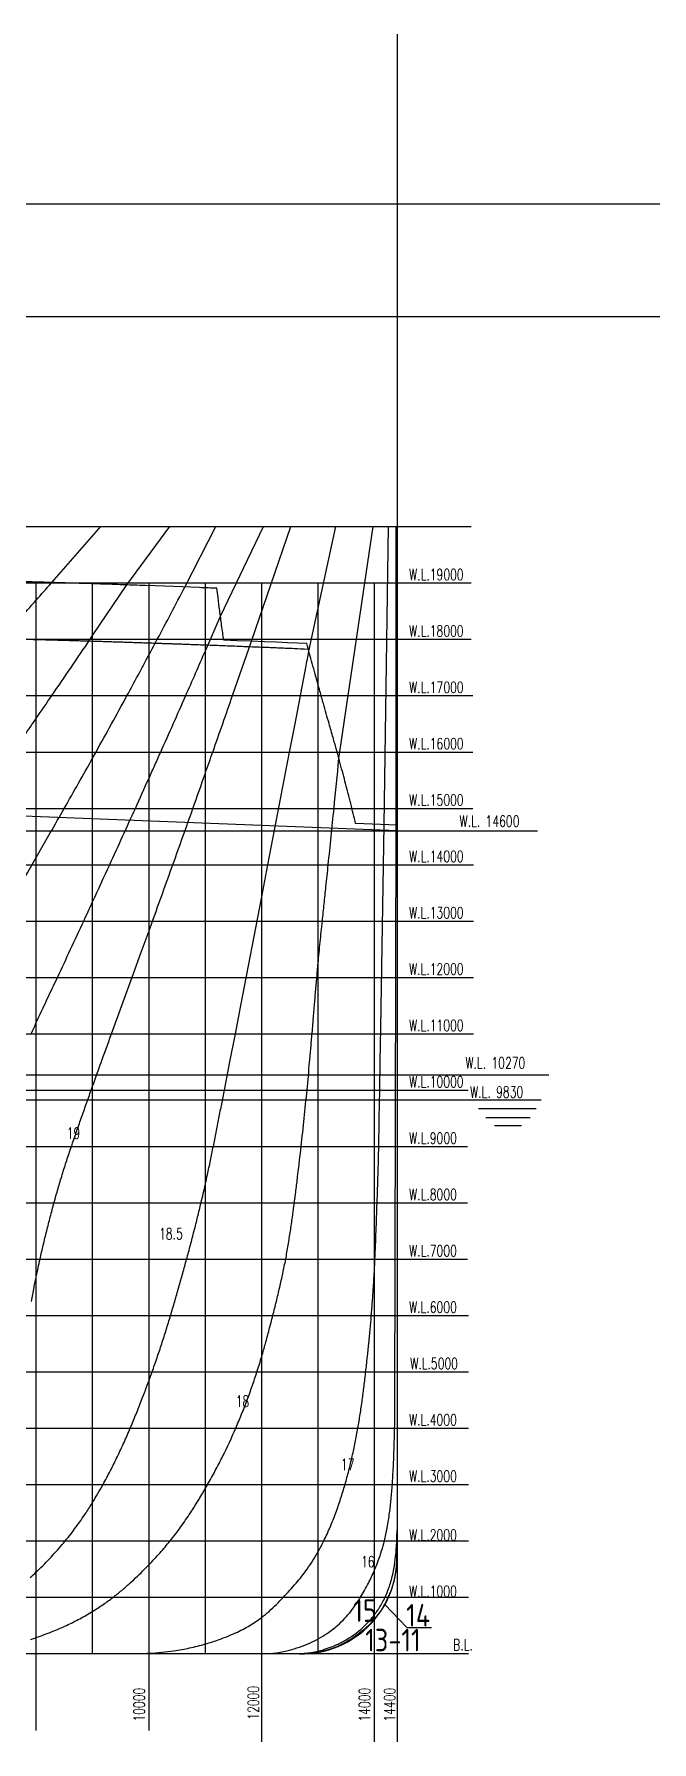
# Model space of a CAD drawing. Extents: x -990827 to -799530, y -79356 to 40656.
# Drawn here: x -884034 to -873076, y -22646 to 7660 of the extents above; entities that cross this region are included whole.
import ezdxf

# ---------------------------------------------------------------- set-up
doc = ezdxf.new("R2010")
doc.units = 0
doc.header["$MEASUREMENT"] = 0
for name, color, linetype in [('CLOUND1', 7, 'Continuous'), ('grid', 7, 'Continuous'), ('sta', 7, 'Continuous')]:
    doc.layers.add(name, color=color, linetype=linetype)
doc.styles.add('ROMANS', font='romans.shx', dxfattribs={"width": 0.7, "height": 125})
doc.styles.get("Standard").update_dxf_attribs({"font": 'gbenor.shx', "bigfont": 'gbcbig.shx'})

msp = doc.modelspace()

# ---------------------------------------------------------------- linework, layer by layer
at = {"color": 251}
for p, q in [((-877596.4, 7659.7), (-877596.4, -22645.8)), ((-907723.7, -1079.8), (-876278.4, -1079.8)), ((-907723.7, -2079.8), (-876278.4, -2079.8)), ((-907723.7, -3079.8), (-876278.4, -3079.8)), ((-907723.7, -4079.8), (-876249.4, -4079.8)), ((-907723.7, -5079.8), (-876249.4, -5079.8)), ((-907723.7, -6079.8), (-876249.4, -6079.8)), ((-907723.7, -7079.8), (-876238.4, -7079.8)), ((-907723.7, -8079.8), (-876238.4, -8079.8)), ((-907723.7, -9079.8), (-876238.4, -9079.8)), ((-907723.7, -10079.8), (-876238.4, -10079.8)), ((-907723.7, -11079.8), (-876333.9, -11079.8)), ((-907723.7, -12079.8), (-876343.4, -12079.8)), ((-907723.7, -14079.8), (-876343.4, -14079.8)), ((-907723.7, -15079.8), (-876331.4, -15079.8)), ((-907723.7, -16079.8), (-876331.4, -16079.8)), ((-907723.7, -17079.8), (-876331.4, -17079.8)), ((-907723.7, -18079.8), (-876331.4, -18079.8)), ((-907723.7, -19079.8), (-876331.4, -19079.8)), ((-907723.7, -20079.8), (-876331.4, -20079.8)), ((-907723.7, -21079.8), (-876331.4, -21079.8))]:
    msp.add_line(p, q, dxfattribs=at)
msp.add_line((-799529.8, 4644.3), (-990827, 4644.3))
at = {"color": 151}
msp.add_line((-877596.4, -6379.8), (-877596.4, -19293.9), dxfattribs=at)
at = {"color": 6}
msp.add_lwpolyline([(-801529.8, 2644.3), (-988762.3, 2644.3)], dxfattribs=at)
at = {"color": 151}
for points in [[(-884304.3, -2730.8, -0.000625), (-883996.4, -2382.6, -0.0004254), (-883727.5, -2079.8), (-883720.6, -2072)], [(-884203.3, -4780.3, 0.0005477), (-883996.4, -4480.7, 0.0007734), (-883721.1, -4079.8, 0.0009069), (-883380.4, -3580, 0.0007041), (-883041.7, -3079.8), (-882996.4, -3012.7), (-882390.3, -2114.4)], [(-884381.2, -7624.4, -0.0001614), (-884121.2, -7169.3), (-883996.4, -6951), (-883747.6, -6515.5, 0.0005068), (-883499.4, -6079.8, 0.0007457), (-883246.8, -5633.9, 0.0014619), (-882996.4, -5187.5), (-882936.6, -5079.8, 0.001261), (-882660.8, -4580.1, 0.0011014), (-882387.8, -4079.8, 0.0007433), (-882191.6, -3717.1, 0.0005562), (-881996.4, -3354.2, 0.0001924), (-881923, -3217, 0.0003631), (-881849.7, -3079.8, 0.0026316), (-881361.3, -2152.2)], [(-884087.9, -10079.8, -0.0009529), (-883996.4, -9880.8, -0.0007252), (-883926.6, -9730.2, -0.0004776), (-883856.4, -9579.8, -0.0004184), (-883774.4, -9404.9, -0.0000915), (-883692.2, -9230.2), (-883621.6, -9079.8, 0.0012328), (-883154.8, -8079.8, 0.0004402), (-882996.4, -7737.7, 0.0008754), (-882694.1, -7079.8, 0.0006078), (-882466.4, -6580.2, 0.0003569), (-882239.4, -6079.8, 0.0003234), (-881996.4, -5542.2, 0.0002436), (-881892.3, -5311.2, 0.0004245), (-881788.4, -5079.8, 0.0009516), (-881565.9, -4580.6, 0.0008207), (-881344.9, -4079.8, 0.0011234), (-880996.4, -3281.9), (-880729.7, -2667.4)], [(-884102.8, -19731.6, 0.0041603), (-883996.4, -19631.2, 0.0010443), (-883969.8, -19605.6, 0.0012139), (-883943.3, -19579.8, 0.0123446), (-883706.6, -19337, 0.0150632), (-883482.2, -19079.8, 0.0137184), (-883293.1, -18836.1, 0.0121888), (-883114.6, -18579.8, 0.0040662), (-883054.9, -18487.9, 0.0038359), (-882996.4, -18394.5, 0.006065), (-882903.1, -18238.9, 0.0055006), (-882812.7, -18079.8, 0.0078751), (-882681.1, -17833.2, 0.006811), (-882555.3, -17579.8, 0.0060575), (-882440.3, -17332.4, 0.0051716), (-882329.7, -17079.8, 0.0046123), (-882226.9, -16831.8, 0.0038743), (-882127.4, -16579.8, 0.0024423), (-882061.3, -16406.1, 0.0020803), (-881996.4, -16230.8, 0.0017674), (-881941.9, -16079.8, 0.0031515), (-881854.9, -15831.4, 0.0037381), (-881770.6, -15579.8, 0.0035443), (-881691.4, -15331.3, 0.0025926), (-881614.6, -15079.8, 0.0021165), (-881541.1, -14830.6, 0.0013007), (-881469, -14579.8, 0.0011789), (-881398.6, -14330.5, 0.00155), (-881329.3, -14079.8, 0.0017279), (-881262.2, -13830.8, 0.0021197), (-881196.6, -13579.8, 0.0022226), (-881133.9, -13330.9, 0.0023824), (-881073.1, -13079.8, 0.0031997), (-880996.4, -12746.8, 0.0015564), (-880959.7, -12579.8, 0.0020942), (-880906.7, -12330.7, 0.0014229), (-880855.2, -12079.8, 0.0010962), (-880805.2, -11830.2, 0.0005499), (-880756, -11579.8, 0.0003311), (-880707.3, -11329.9, 0.0000496), (-880658.7, -11079.8), (-880561.8, -10579.8), (-880465.1, -10079.8), (-880368.7, -9579.8), (-879996.4, -7648.7), (-879886.8, -7079.8), (-879502, -5079.8), (-879405.9, -4580, 0.0002665), (-879310, -4079.8, 0.0005289), (-879215.2, -3580.7, 0.0007513), (-879160.5, -3288.7)], [(-884082.9, -14828.5, -0.0038129), (-884036.3, -14579.8, -0.0017443), (-884016.7, -14480.9, -0.0016071), (-883996.4, -14382.7, -0.0023221), (-883963.9, -14230.6, -0.0017656), (-883930.3, -14079.8, -0.0026568), (-883872, -13828.6, -0.0024054), (-883811.7, -13579.8, -0.0025834), (-883748, -13328.4, -0.0034202), (-883681.9, -13079.8, -0.0038647), (-883611, -12827.8, -0.0044623), (-883536.6, -12579.8, -0.0043542), (-883456.3, -12328.1, -0.0027216), (-883373.2, -12079.8, -0.0019844), (-883286.7, -11829.2, -0.0006013), (-883199.2, -11579.8, -0.0003443), (-883110.8, -11329.6, -0.0006278), (-883022, -11079.8), (-882996.4, -11008.2, -0.0008284), (-882842.4, -10579.8, -0.0003142), (-882751.8, -10329.7, -0.0002849), (-882661, -10079.9), (-882479.1, -9579.8), (-882271.4, -9008.6), (-882133.8, -8630.4, 0.0002574), (-881996.4, -8252), (-881934.1, -8079.8, 0.0007236), (-881574.1, -7079.8, 0.0007401), (-881217.4, -6079.8, 0.0005844), (-880996.4, -5455.3, 0.0004147), (-880864.5, -5079.8, 0.0007968), (-880515.7, -4079.8), (-880180.5, -3114.1)], [(-884099.4, -20829.8, 0.0035384), (-883996.4, -20794.7, 0.0107845), (-883714.7, -20689.6, 0.0142649), (-883460.3, -20579.8, 0.0147664), (-883223, -20460.7, 0.0143278), (-882996.4, -20329.8, 0.0123135), (-882810.8, -20209, 0.0132767), (-882632.9, -20079.8, 0.0114216), (-882481.3, -19957.8, 0.0090998), (-882335, -19829.8, 0.0074056), (-882203.1, -19706.5, 0.0053911), (-882074.3, -19579.8, 0.0015498), (-882035.2, -19540.3, 0.001763), (-881996.4, -19500.5, 0.0098871), (-881805, -19294.9, 0.0126753), (-881622.2, -19079.8, 0.013757), (-881435.9, -18835.6, 0.0110082), (-881260.2, -18579.8, 0.0079217), (-881125.8, -18367.5, 0.006324), (-880996.4, -18149.6, 0.0018611), (-880956.5, -18079.8, 0.0065428), (-880820.7, -17832.8, 0.0067752), (-880690.3, -17579.8, 0.0132804), (-880457.5, -17079.8, 0.0064116), (-880354, -16832.6, 0.0062253), (-880255.6, -16579.8, 0.005918), (-880166.1, -16332.4, 0.0057568), (-880081.4, -16079.8, 0.0060707), (-879996.4, -15804.9, 0.0023237), (-879963.8, -15692.8, 0.0018932), (-879932, -15579.8, 0.0035056), (-879864.8, -15331, 0.0018757), (-879799.8, -15079.8, 0.001909), (-879737.4, -14831.1, 0.0036792), (-879677.5, -14579.8, 0.0043743), (-879622.5, -14332.2, 0.0057274), (-879571.9, -14079.8, 0.0054326), (-879527.9, -13832, 0.0038557), (-879488, -13579.8, 0.0030847), (-879452.1, -13331, 0.001789), (-879418.4, -13079.8, 0.0013932), (-879386.5, -12830.4, 0.0011124), (-879355.7, -12579.8, 0.0020065), (-879297.6, -12079.8, 0.0019743), (-879243.4, -11579.8, 0.001989), (-879193.3, -11079.8, 0.001873), (-879147.1, -10579.8, 0.0008088), (-879125.4, -10330.1, 0.0004422), (-879104.2, -10079.8), (-879085.6, -9857.8, 0.0001821), (-879074, -9718.8, -0.0000975), (-879062.4, -9579.8, -0.0004901), (-879041.1, -9329.5, -0.000977), (-879019.1, -9079.8, -0.0010528), (-878996.4, -8834.6, -0.0014292), (-878959.7, -8456.4, -0.0007954), (-878921.4, -8079.8, -0.0004451), (-878889.5, -7774.3, 0.0000438), (-878857.4, -7469), (-878836.9, -7274.5, 0.0001092), (-878816.5, -7079.8, 0.0011777), (-878714.3, -6079.8, 0.0011363), (-878628.2, -5196.8)], [(-891996.4, -21079.8), (-882331.1, -21079.8, 0.0053127), (-882156.6, -21078, 0.0071128), (-881996.4, -21072.3, 0.011327), (-881770.5, -21055.9, 0.0124934), (-881554, -21029.8, 0.0167631), (-881276.8, -20979.8, 0.008745), (-881134.6, -20946.6, 0.0088261), (-880996.4, -20909.2, 0.0079979), (-880872.7, -20871.1, 0.0076665), (-880752, -20829.8, 0.0207297), (-880461.8, -20711.7, 0.0270996), (-880209.8, -20579.8, 0.0137442), (-880100.5, -20510.7, 0.0152534), (-879996.4, -20436.1, 0.009866), (-879931, -20384.1, 0.0083191), (-879867.7, -20329.8, 0.0149341), (-879737.8, -20207.6, 0.0066809), (-879613.3, -20079.8, 0.0051902), (-879498.7, -19956.5, 0.0085085), (-879387.3, -19829.8, 0.0094231), (-879287.1, -19707.3, 0.0120674), (-879191.7, -19579.8, 0.0140576), (-879090.6, -19428.8, 0.0125679), (-878996.4, -19270.6, 0.0069268), (-878945.2, -19176.3, 0.0063486), (-878896, -19079.8, 0.0145375), (-878784, -18835.3, 0.0116157), (-878682.7, -18579.8, 0.0098942), (-878597.2, -18333.7, 0.0084915), (-878519.3, -18079.8, 0.0076098), (-878452.2, -17832.9, 0.006914), (-878391.2, -17579.8, 0.0063492), (-878338.6, -17332.5, 0.0057603), (-878291.1, -17079.8, 0.0051803), (-878250.1, -16831.9, 0.004151), (-878213.2, -16579.8, 0.003535), (-878180.8, -16331.2, 0.0024187), (-878151, -16079.8, 0.0020639), (-878123.7, -15830.7, 0.0018232), (-878098.3, -15579.8, 0.0034984), (-878052.9, -15079.8, 0.0019077), (-878033, -14830.9, 0.002556), (-878015.2, -14579.8, 0.0034227), (-877996.4, -14262, 0.0009166), (-877991.9, -14171.1, 0.0007519), (-877987.6, -14079.8, 0.0016404), (-877977.1, -13830.3, 0.0004813), (-877967.6, -13579.8, 0.0002526), (-877958.5, -13330, 0.0003138), (-877949.7, -13079.8, 0.0004658), (-877941.2, -12830.1, 0.0007718), (-877933.3, -12579.8, 0.0008802), (-877926.3, -12330.3, 0.0011422), (-877920.3, -12079.8, 0.0010198), (-877915.4, -11830.1, 0.000278), (-877911.1, -11579.8), (-877902.7, -11079.8), (-877894.5, -10579.8), (-877884.5, -9971.7), (-877826.3, -6370.6)], [(-891996.4, -21079.8), (-879937.2, -21079.8, 0.0458803), (-879668.9, -21055.1, 0.0141527), (-879551, -21029.8, 0.0182443), (-879374.9, -20979.8, 0.0203249), (-879189.1, -20911.2, 0.0227438), (-879016.1, -20829.8), (-878996.4, -20819.3, 0.023667), (-878837.1, -20723, 0.0331979), (-878651.5, -20579.8, 0.0254522), (-878521.3, -20452.4, 0.0191529), (-878416.5, -20329.8, 0.0163399), (-878326.5, -20208.1, 0.0132176), (-878243, -20079.8, 0.0110456), (-878171.2, -19957, 0.0092305), (-878103.7, -19829.8, 0.0078596), (-878048.5, -19716.7, 0.0086292), (-877996.4, -19600.4), (-877987.7, -19579.8, 0.0112882), (-877928.9, -19430.3, 0.0269591), (-877821, -19079.8, 0.015918), (-877770.9, -18847.7, 0.0121901), (-877728.6, -18579.8, 0.0088706), (-877701.2, -18341.2, 0.0066393), (-877679.3, -18079.8, 0.0049054), (-877664.8, -17839.5, 0.0030636), (-877653.2, -17579.8, 0.0048228), (-877638.9, -17079.8, 0.0020067), (-877635.9, -16876.8, 0.0022685), (-877634.5, -16672.1), (-877613.9, -6379.1)], [(-891996.4, -21079.8), (-879397.5, -21079.8, 0.020463), (-879243.4, -21073.5, 0.0374999), (-878996.4, -21034.5), (-878977.3, -21029.8, 0.014417), (-878882.5, -21003.4, 0.0099072), (-878811.8, -20979.8, 0.0209009), (-878664.7, -20920.6, 0.0278561), (-878490.4, -20829.8, 0.0598664), (-878165.2, -20579.8, 0.0275063), (-878036.1, -20438.6, 0.0091349), (-877996.4, -20388.3, 0.0101895), (-877953.9, -20329.8, 0.0100339), (-877914.4, -20270.6, 0.0314276), (-877808.9, -20079.8, 0.0211737), (-877751, -19943, 0.0162001), (-877712.8, -19829.8, 0.015331), (-877681.1, -19711.7, 0.0129772), (-877653.5, -19579.8, 0.0187997), (-877621.1, -19353.2, 0.0153025), (-877600.8, -19079.8, 0.0050421), (-877597.6, -18983.5, 0.0057915), (-877596.4, -18885)], [(-879418.5, -21079.8, 0.4417193), (-877597.3, -19347.7)]]:
    msp.add_lwpolyline(points, format="xyb", dxfattribs=at)
for points in [[(-884648.1, -21079.4), (-882380.3, -21078.9), (-880852.5, -21078.2), (-879916.8, -21077.3), (-879425.2, -21076.1), (-879229.6, -21074.7), (-879181.9, -21073), (-879158.9, -21071.1), (-879136.1, -21069), (-879113.8, -21066.7), (-879092.2, -21064.3), (-879071.5, -21061.9), (-879052.2, -21059.5), (-879034.3, -21057.2), (-879018.3, -21055), (-879004.2, -21053), (-878991.9, -21051.2), (-878981.1, -21049.5), (-878971.7, -21047.9), (-878963.2, -21046.3), (-878955.6, -21044.9), (-878948.5, -21043.4), (-878941.6, -21042), (-878934.8, -21040.5), (-878927.9, -21038.9), (-878920.7, -21037.3), (-878913.1, -21035.5), (-878905, -21033.5), (-878896.2, -21031.2), (-878886.6, -21028.7), (-878875.9, -21025.9), (-878864.3, -21022.6), (-878851.8, -21019.2), (-878838.8, -21015.5), (-878825.7, -21011.7), (-878812.6, -21007.9), (-878799.9, -21004.2), (-878788, -21000.6), (-878777.1, -20997.3), (-878767.4, -20994.4), (-878758.9, -20991.7), (-878751.4, -20989.3), (-878744.7, -20987.1), (-878738.6, -20985.1), (-878733, -20983.2), (-878727.8, -20981.3), (-878722.6, -20979.5), (-878717.4, -20977.6), (-878711.7, -20975.4), (-878705.1, -20972.8), (-878697.1, -20969.4), (-878687.3, -20965.1), (-878675.2, -20959.7), (-878660.5, -20952.8), (-878642.6, -20944.3), (-878621.3, -20934), (-878596.8, -20921.9), (-878569.5, -20908), (-878539.8, -20892.4), (-878508.1, -20875.1), (-878474.8, -20856.2), (-878440.2, -20835.6), (-878404.9, -20813.5), (-878369.1, -20789.9), (-878333.5, -20765.4), (-878298.7, -20740.6), (-878265.2, -20716.1), (-878233.8, -20692.5), (-878204.9, -20670.4), (-878179.2, -20650.4), (-878157.3, -20633.2), (-878139.6, -20619.2), (-878125.7, -20608), (-878114.9, -20599.3), (-878106.7, -20592.4), (-878100.5, -20586.9), (-878095.6, -20582.4), (-878091.5, -20578.3), (-878087.4, -20574.2), (-878083, -20569.6), (-878078.2, -20564.6), (-878072.9, -20559.2), (-878067.5, -20553.4), (-878061.7, -20547.3), (-878055.8, -20541), (-878049.9, -20534.6), (-878043.8, -20528.1), (-878037.8, -20521.5), (-878031.7, -20514.7), (-878025.4, -20507.5), (-878018.7, -20499.7), (-878011.6, -20491.2), (-878003.8, -20481.8), (-877995.3, -20471.4), (-877986, -20459.6), (-877975.8, -20446.6), (-877964.8, -20432.4), (-877953.4, -20417.5), (-877941.8, -20402.2), (-877930.3, -20386.9), (-877919.1, -20371.9), (-877908.5, -20357.5), (-877898.8, -20344.1), (-877890, -20332), (-877882.2, -20320.7), (-877874.9, -20310), (-877868, -20299.3), (-877861.1, -20288.2), (-877854, -20276.4), (-877846.5, -20263.4), (-877838.2, -20248.7), (-877829, -20232.1), (-877819.1, -20213.8), (-877808.6, -20194.2), (-877797.8, -20173.6), (-877786.8, -20152.4), (-877776, -20131), (-877765.4, -20109.7), (-877755.3, -20088.8), (-877746, -20068.8), (-877737.3, -20049.5), (-877729.2, -20031), (-877721.7, -20013.1), (-877714.7, -19995.8), (-877708.2, -19979.1), (-877702, -19962.8), (-877696.3, -19947), (-877690.8, -19931.6), (-877685.6, -19916.5), (-877680.7, -19901.8), (-877676.1, -19887.5), (-877671.7, -19873.5), (-877667.5, -19859.9), (-877663.6, -19846.6), (-877659.9, -19833.7), (-877656.4, -19821.2), (-877653, -19808.9), (-877649.9, -19796.5), (-877646.8, -19784), (-877643.7, -19771.1), (-877640.8, -19757.6), (-877637.8, -19743.4), (-877634.8, -19728.3), (-877631.7, -19712.2), (-877628.6, -19695), (-877625.5, -19676.8), (-877622.4, -19657.8), (-877619.4, -19638), (-877616.5, -19617.5), (-877613.7, -19596.3), (-877611.1, -19574.5), (-877608.6, -19552.1), (-877606.3, -19528.1), (-877604.3, -19501.6), (-877602.4, -19471.4), (-877600.6, -19436.6), (-877599.1, -19396.1), (-877597.7, -19348.9), (-877596.4, -19293.9)], [(-884647.8, -21079.4), (-882379.5, -21078.9), (-880851.2, -21078.1), (-879915, -21077.2), (-879422.9, -21076), (-879226.9, -21074.5), (-879179, -21072.8), (-879156, -21070.9), (-879133.3, -21068.8), (-879111.2, -21066.6), (-879089.9, -21064.2), (-879069.6, -21061.8), (-879050.6, -21059.5), (-879033.2, -21057.2), (-879017.5, -21055), (-879003.6, -21053), (-878991.5, -21051.2), (-878980.9, -21049.5), (-878971.6, -21047.9), (-878963.2, -21046.3), (-878955.6, -21044.9), (-878948.4, -21043.4), (-878941.6, -21042), (-878934.8, -21040.5), (-878927.9, -21039), (-878920.7, -21037.3), (-878913.1, -21035.5), (-878905, -21033.5), (-878896.2, -21031.2), (-878886.5, -21028.7), (-878875.9, -21025.9), (-878864.3, -21022.6), (-878851.8, -21019.2), (-878838.8, -21015.5), (-878825.6, -21011.7), (-878812.6, -21007.9), (-878799.9, -21004.2), (-878788, -21000.6), (-878777.1, -20997.3), (-878767.4, -20994.4), (-878758.9, -20991.7), (-878751.4, -20989.3), (-878744.7, -20987.1), (-878738.6, -20985.1), (-878733, -20983.2), (-878727.8, -20981.3), (-878722.6, -20979.5), (-878717.4, -20977.6), (-878711.7, -20975.4), (-878705.1, -20972.8), (-878697.1, -20969.4), (-878687.3, -20965.1), (-878675.2, -20959.7), (-878660.5, -20952.8), (-878642.6, -20944.3), (-878621.3, -20934), (-878596.8, -20921.9), (-878569.3, -20907.9), (-878539.4, -20892.1), (-878507.4, -20874.4), (-878473.5, -20854.9), (-878438.2, -20833.6), (-878401.9, -20810.5), (-878364.9, -20785.7), (-878327.6, -20759.6), (-878290.8, -20732.6), (-878254.7, -20705.4), (-878220, -20678.5), (-878187.2, -20652.2), (-878156.9, -20627.2), (-878129.4, -20604), (-878105.2, -20582.9), (-878084.1, -20563.7), (-878065.4, -20546), (-878048.8, -20529.5), (-878033.9, -20513.9), (-878020.1, -20498.7), (-878007, -20483.6), (-877994.2, -20468.2), (-877981.3, -20452.3), (-877968.3, -20436), (-877955.4, -20419.6), (-877942.9, -20403.3), (-877930.7, -20387.4), (-877919.2, -20372), (-877908.5, -20357.5), (-877898.8, -20344.1), (-877890, -20332), (-877882.2, -20320.7), (-877874.9, -20310), (-877867.9, -20299.3), (-877861.1, -20288.2), (-877854, -20276.4), (-877846.4, -20263.4), (-877838.2, -20248.7), (-877829, -20232.1), (-877819.1, -20213.8), (-877808.6, -20194.2), (-877797.8, -20173.6), (-877786.8, -20152.4), (-877775.9, -20131), (-877765.3, -20109.7), (-877755.3, -20088.8), (-877745.9, -20068.8), (-877737.2, -20049.5), (-877729.1, -20031), (-877721.6, -20013.1), (-877714.7, -19995.8), (-877708.1, -19979.1), (-877702, -19962.9), (-877696.2, -19947), (-877690.8, -19931.6), (-877685.6, -19916.5), (-877680.7, -19901.8), (-877676.1, -19887.5), (-877671.7, -19873.6), (-877667.6, -19860.1), (-877663.7, -19847.1), (-877660, -19834.4), (-877656.6, -19822.1), (-877653.3, -19810.1), (-877650.2, -19798), (-877647.2, -19785.8), (-877644.2, -19773.2), (-877641.3, -19759.9), (-877638.3, -19745.9), (-877635.4, -19730.9), (-877632.3, -19714.6), (-877629.2, -19697.3), (-877626, -19678.9), (-877622.9, -19659.6), (-877619.8, -19639.5), (-877616.8, -19618.7), (-877614, -19597.2), (-877611.3, -19575.2), (-877608.8, -19552.5), (-877606.5, -19528.4), (-877604.3, -19501.7), (-877602.4, -19471.5), (-877600.7, -19436.6), (-877599.1, -19396.1), (-877597.7, -19348.9), (-877596.4, -19293.9)]]:
    msp.add_lwpolyline(points, dxfattribs=at)
at = {"layer": 'CLOUND1', "color": 1}
for p, q in [((-883720.6, -2072), (-882852.6, -1079.8)), ((-882390.3, -2114.4), (-881630.2, -1079.8)), ((-881361.3, -2152.2), (-880808.3, -1079.8)), ((-880729.7, -2667.4), (-879965.3, -1079.8)), ((-880180.5, -3114.1), (-879480.3, -1079.8)), ((-879160.5, -3288.7), (-878681.4, -1079.8)), ((-878628.2, -5196.8), (-878021, -1079.8)), ((-877826.3, -6370.7), (-877749.2, -1079.8)), ((-877613.9, -6379.1), (-877613.9, -1079.8))]:
    msp.add_line(p, q, dxfattribs=at)
at = {"layer": 'grid', "color": 2, "ltscale": 1200}
msp.add_line((-909222.2, -6479.8), (-875105.9, -6479.8), dxfattribs=at)
at = {"layer": 'grid', "color": 2}
msp.add_line((-909218.3, -10809.8), (-874901.9, -10809.8), dxfattribs=at)
at = {"layer": 'grid', "color": 1}
for p, q in [((-909218.3, -11249.8), (-875038.9, -11249.8)), ((-875127.8, -11412.3), (-876148.3, -11412.2)), ((-876019.9, -11567.2), (-875237, -11567.3)), ((-875866.7, -11709.8), (-875389.9, -11709.9))]:
    msp.add_line(p, q, dxfattribs=at)
at = {"layer": 'grid', "color": 251}
msp.add_line((-907723.7, -13079.8), (-876343.4, -13079.8), dxfattribs=at)
at = {"layer": 'grid', "color": 151}
for p, q in [((-877815.7, -20208), (-877420.5, -20615.3)), ((-877420.5, -20615.3), (-876985.5, -20615.4))]:
    msp.add_line(p, q, dxfattribs=at)
at = {"layer": 'grid', "color": 251}
for points in [[(-883996.4, -22446.3), (-883996.4, -2079.8)], [(-882996.4, -21079.8), (-882996.4, -2079.8)], [(-881996.4, -22446.3), (-881996.4, -2079.8)], [(-880996.4, -21079.8), (-880996.4, -2079.8)], [(-879996.4, -22645.8), (-879996.4, -2079.8)], [(-878996.4, -21079.8), (-878996.4, -2079.8)], [(-877996.4, -22645.8), (-877996.4, -2081.3)]]:
    msp.add_lwpolyline(points, dxfattribs=at)
at = {"layer": 'sta'}
msp.add_lwpolyline([(-877596.4, -6379.8), (-878330.7, -6350.6, 0.0013849), (-878373.6, -6173.5, 0.0013748), (-878417.7, -5995.6, 0.0013819), (-878463.6, -5814.5, 0.001442), (-878508.7, -5640.5, 0.0012762), (-878554.3, -5468.8, 0.0011645), (-878603.9, -5285.5, 0.0008504), (-878655, -5099.6, 0.000933), (-878702.2, -4930.5, 0.0003431), (-878732.3, -4823.6, 0.0001931), (-878802.4, -4575.5, 0.0003509), (-878852.7, -4398, -0.0005198), (-878903, -4220.5, -0.0002854), (-878964.8, -4001.1, -0.0004584), (-879002.8, -3865.5, -0.0008782), (-879049.8, -3696.1, -0.000802), (-879100.5, -3510.5, -0.00082), (-879148, -3334.8, -0.0008235), (-879195.7, -3155.5), (-879362.5, -3148.3), (-879542.5, -3140.5), (-879737.7, -3132.3), (-879949.7, -3123.5), (-880180.5, -3114.1), (-880432.5, -3104), (-880671.8, -3094.6, -0.0012123), (-880707.8, -2831.8, -0.0012123), (-880742.5, -2568.8, -0.0010357), (-880771.8, -2338.8, -0.0007478), (-880792.1, -2174.5, 0.0002146), (-880949.7, -2168.2, 0.0002146), (-881107.3, -2162), (-881405, -2150.6), (-881721.7, -2138.7), (-882058.3, -2126.3, 0.0001375), (-882261.5, -2119, 0.0000887), (-882416.8, -2113.5, 0.0002112), (-882602.5, -2107.1, 0.0002794), (-882805.8, -2100.2, 0.0002791), (-883021.4, -2093.2, 0.0003201), (-883235.6, -2086.4, 0.0003614), (-883486, -2078.8, 0.0003734), (-883720.6, -2072, 0.0003804), (-883996.6, -2064.4, 0.0003906), (-884281.1, -2057.1, 0.0003101)], format="xyb", dxfattribs=at)
at = {"layer": 'sta', "color": 2}
msp.add_lwpolyline([(-879168.5, -3258), (-879243.9, -3254.6), (-879308.9, -3251.7), (-879364.9, -3249.2), (-879413.1, -3247.1), (-879454.9, -3245.3), (-879491.5, -3243.8), (-879524.4, -3242.4), (-879554.8, -3241.1), (-879583.7, -3239.9), (-879611.7, -3238.7), (-879638.9, -3237.6), (-879665.4, -3236.5), (-879691.4, -3235.4), (-879717.2, -3234.3), (-879742.9, -3233.2), (-879768.6, -3232.2), (-879794.6, -3231.1), (-879820.9, -3230), (-879847.4, -3228.9), (-879874.2, -3227.8), (-879901.3, -3226.7), (-879928.7, -3225.6), (-879956.3, -3224.5), (-879984.3, -3223.4), (-880012.5, -3222.2), (-880041, -3221.1), (-880069.9, -3219.9), (-880099, -3218.7), (-880128.5, -3217.5), (-880158.2, -3216.4), (-880188.3, -3215.2), (-880218.7, -3213.9), (-880249.5, -3212.7), (-880280.6, -3211.5), (-880312, -3210.3), (-880343.8, -3209), (-880375.9, -3207.7), (-880408.3, -3206.5), (-880441.1, -3205.2), (-880474.3, -3203.9), (-880507.8, -3202.6), (-880541.6, -3201.3), (-880575.6, -3200), (-880609.8, -3198.7), (-880644, -3197.4), (-880678.2, -3196), (-880712.4, -3194.7), (-880746.4, -3193.4), (-880780.2, -3192.2), (-880813.8, -3190.9), (-880847.4, -3189.6), (-880880.9, -3188.4), (-880914.6, -3187.1), (-880948.3, -3185.8), (-880982.2, -3184.6), (-881016.4, -3183.3), (-881050.8, -3182), (-881085.3, -3180.8), (-881119.5, -3179.5), (-881153.2, -3178.3), (-881186, -3177.1), (-881217.6, -3175.9), (-881247.8, -3174.8), (-881276.2, -3173.8), (-881302.7, -3172.8), (-881327.4, -3171.9), (-881350.6, -3171.1), (-881372.5, -3170.3), (-881393.3, -3169.6), (-881413.4, -3168.8), (-881432.9, -3168.1), (-881452.2, -3167.4), (-881471.4, -3166.8), (-881490.7, -3166.1), (-881509.9, -3165.4), (-881529.3, -3164.7), (-881548.7, -3164), (-881568.2, -3163.3), (-881587.9, -3162.6), (-881607.7, -3161.9), (-881627.8, -3161.2), (-881648, -3160.5), (-881668.3, -3159.8), (-881688.7, -3159.1), (-881709.3, -3158.4), (-881729.9, -3157.7), (-881750.6, -3157), (-881771.3, -3156.3), (-881792.1, -3155.5), (-881812.8, -3154.8), (-881833.6, -3154.1), (-881854.5, -3153.4), (-881875.5, -3152.7), (-881896.6, -3152), (-881917.9, -3151.2), (-881939.3, -3150.5), (-881961, -3149.8), (-881982.8, -3149), (-882004.7, -3148.3), (-882026.8, -3147.6), (-882049, -3146.8), (-882071.2, -3146.1), (-882093.5, -3145.3), (-882115.8, -3144.6), (-882138.1, -3143.8), (-882160.5, -3143.1), (-882182.9, -3142.3), (-882205.4, -3141.6), (-882228, -3140.9), (-882250.7, -3140.1), (-882273.6, -3139.4), (-882296.7, -3138.6), (-882320, -3137.8), (-882343.5, -3137.1), (-882367.2, -3136.3), (-882391, -3135.5), (-882414.9, -3134.7), (-882438.9, -3134), (-882462.9, -3133.2), (-882487, -3132.4), (-882511, -3131.7), (-882535.1, -3130.9), (-882559.3, -3130.1), (-882583.5, -3129.3), (-882607.9, -3128.6), (-882632.4, -3127.8), (-882657.1, -3127), (-882682, -3126.2), (-882707.2, -3125.4), (-882732.5, -3124.6), (-882758.1, -3123.9), (-882783.8, -3123.1), (-882809.6, -3122.3), (-882835.5, -3121.4), (-882861.5, -3120.6), (-882887.6, -3119.8), (-882913.6, -3119), (-882939.7, -3118.2), (-882965.9, -3117.4), (-882992.1, -3116.6), (-883018.5, -3115.8), (-883045.1, -3115), (-883071.9, -3114.2), (-883099, -3113.4), (-883126.3, -3112.6), (-883153.8, -3111.8), (-883181.6, -3111), (-883209.5, -3110.1), (-883237.6, -3109.3), (-883265.8, -3108.5), (-883294, -3107.6), (-883322.3, -3106.8), (-883350.6, -3106), (-883378.9, -3105.1), (-883407.4, -3104.3), (-883435.9, -3103.5), (-883464.7, -3102.7), (-883493.6, -3101.8), (-883522.9, -3101), (-883552.4, -3100.2), (-883582.3, -3099.3), (-883612.5, -3098.5), (-883643, -3097.6), (-883673.7, -3096.7), (-883704.6, -3095.9), (-883735.6, -3095), (-883766.8, -3094.1), (-883797.9, -3093.3), (-883829.1, -3092.4), (-883860.4, -3091.5), (-883891.7, -3090.7), (-883923.2, -3089.8), (-883955, -3089), (-883987, -3088.1), (-884019.4, -3087.2), (-884052.2, -3086.3)], dxfattribs=at)
msp.add_lwpolyline([(-877596.4, -6479.8), (-889195.9, -6021.3, 0.0034364), (-890246.5, -5987.1, 0.0064397), (-890807.7, -5979.8), (-891996.4, -5979.8)], format="xyb", dxfattribs=at)

# ---------------------------------------------------------------- texts
at = {"layer": 'grid', "color": 253, "style": 'ROMANS', "width": 0.7}
for s, p in [('W.L.19000', (-877380.9, -2031.9)), ('W.L.18000', (-877381, -3031.9)), ('W.L.17000', (-877381.1, -4031.9)), ('W.L.16000', (-877381.2, -5031.9)), ('W.L.15000', (-877381.3, -6031.9)), ('W.L.14000', (-877381.4, -7031.9)), ('W.L.13000', (-877381.5, -8031.9)), ('W.L.12000', (-877381.6, -9031.9)), ('W.L.11000', (-877381.7, -10031.9)), ('W.L.10000', (-877381.8, -11031.9)), ('W.L.9000', (-877381.2, -12031.9)), ('W.L.8000', (-877381.3, -13031.9)), ('W.L.7000', (-877381.4, -14031.9)), ('W.L.6000', (-877381.5, -15031.9)), ('W.L.5000', (-877361.5, -16031.9)), ('W.L.4000', (-877381.7, -17031.9)), ('W.L.3000', (-877381.8, -18031.9)), ('W.L.2000', (-877381.9, -19075)), ('W.L.1000', (-877381.9, -20075)), ('B.L.', (-876599.5, -21023.1))]:
    msp.add_text(s, height=200, dxfattribs=at).set_placement(p)
at = {"layer": 'grid', "color": 2, "ltscale": 1200, "style": 'ROMANS', "width": 0.7}
for s, p in [('W.L. 14600', (-876487, -6407.3)), ('W.L. 10270', (-876383.1, -10697.2))]:
    msp.add_text(s, height=200, dxfattribs=at).set_placement(p)
at = {"layer": 'grid', "color": 1, "ltscale": 1200, "style": 'ROMANS', "width": 0.7}
msp.add_text('W.L. 9830', height=200, dxfattribs=at).set_placement((-876300.1, -11215))
at = {"layer": 'grid', "color": 151, "style": 'ROMANS', "width": 0.7}
for s, p in [('19', (-883458, -11943.2)), ('18.5', (-881817.9, -13729.3)), ('18', (-880459.7, -16701.8)), ('17', (-878592.3, -17822.1)), ('16', (-878234.5, -19548.8))]:
    msp.add_text(s, height=200, rotation=359.99397, dxfattribs=at).set_placement(p)
at = {"layer": 'grid', "color": 151}
for s, p in [('15', (-878372.3, -20516.7)), ('14', (-877434.3, -20600.4)), ('13-11', (-878161.1, -21039.6))]:
    msp.add_text(s, height=400, rotation=359.99397, dxfattribs=at).set_placement(p)
at = {"layer": 'grid', "color": 253, "style": 'ROMANS', "width": 0.7}
for s, p in [('10000', (-882072.2, -22286.5)), ('12000', (-880045.4, -22253.7)), ('14000', (-878072.2, -22286.5)), ('14400', (-877626.7, -22286.5))]:
    msp.add_text(s, height=200, rotation=90, dxfattribs=at).set_placement(p)

doc.saveas('drawing.dxf')
